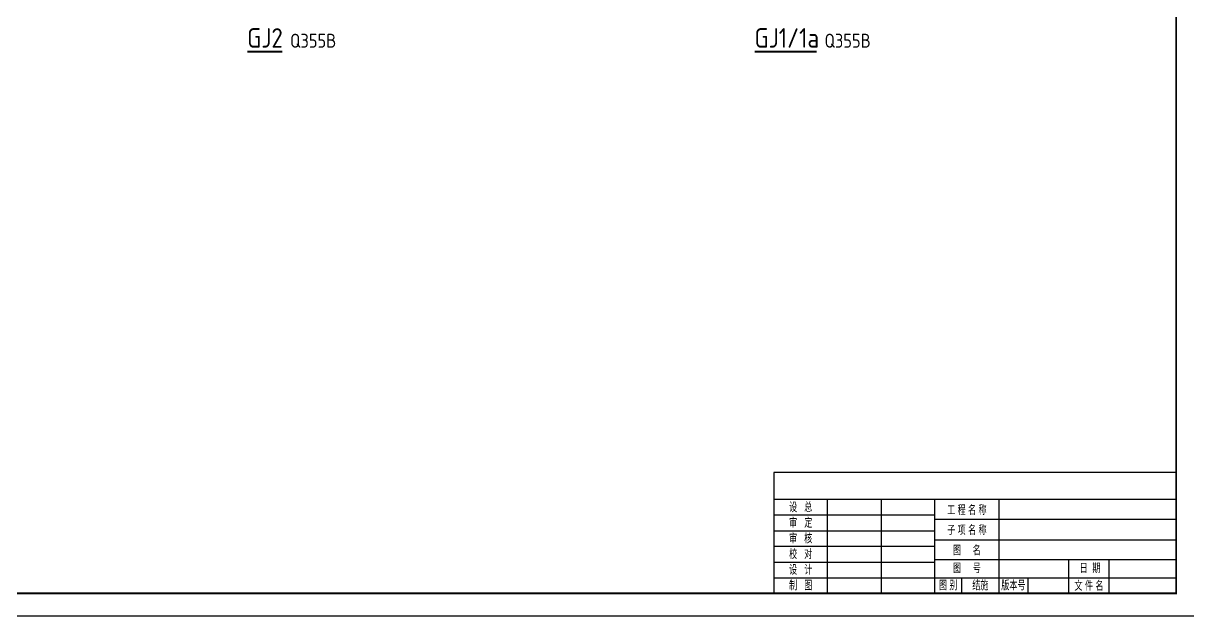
# Model space of a CAD drawing. Extents: x 1129386 to 1651949, y 463500 to 493200.
# Drawn here: x 1385544 to 1406389, y 469440 to 480042 of the extents above; entities that cross this region are included whole.
import ezdxf
from ezdxf.enums import TextEntityAlignment as Align

# ---------------------------------------------------------------- set-up
doc = ezdxf.new("R2010")
doc.units = 0
doc.header["$LTSCALE"] = 1000
doc.header["$MEASUREMENT"] = 0
for name, color, linetype in [('1', 7, 'Continuous'), ('8', 8, 'Continuous'), ('DIM_SYMB', 3, 'Continuous'), ('PUB_TEXT', 7, 'Continuous')]:
    doc.layers.add(name, color=color, linetype=linetype)
doc.styles.get("Standard").update_dxf_attribs({"font": 'gbenor.shx', "bigfont": 'gbcbig.shx'})
doc.styles.add('XKB', font='tjtxt.shx', dxfattribs={"width": 0.7, "bigfont": 'tssdchn.shx'})

msp = doc.modelspace()

# ---------------------------------------------------------------- linework, layer by layer
at = {"layer": '1', "ltscale": 0.5}
msp.add_lwpolyline([(1372940.7, 469440.1), (1406580.6, 469440.1), (1406580.6, 493200), (1372940.7, 493200)], close=True, dxfattribs=at)
at = {"layer": '1'}
for points in [[(1406180.6, 471520.1), (1398980.6, 471520.1)], [(1399940.6, 469840.1), (1399940.6, 471520.1)], [(1400900.6, 471520.1), (1400900.6, 469840.1)], [(1401860.6, 469840.1), (1401860.6, 471520.1)], [(1403009.6, 471520.1), (1403009.6, 469840.1)], [(1401860.6, 471240.1), (1398980.6, 471240.1)], [(1406180.6, 471160.1), (1401860.6, 471160.1)], [(1398980.6, 470960.1), (1401860.6, 470960.1)], [(1401860.6, 470680.1), (1398980.6, 470680.1)], [(1401860.6, 470800.1), (1406180.6, 470800.1)], [(1398980.6, 470400.1), (1401860.6, 470400.1)], [(1406180.6, 470440.1), (1401860.6, 470440.1)], [(1404260.6, 469840.1), (1404260.6, 470440.1)], [(1404980.6, 470120.1), (1404980.6, 470440.1)], [(1398980.6, 470120.1), (1406180.6, 470120.1)], [(1402343.1, 469840.1), (1402343.1, 470120.1)], [(1403526.6, 470120.1), (1403526.6, 469840.1)], [(1404980.6, 469840.1), (1404980.6, 470163.9)]]:
    msp.add_lwpolyline(points, dxfattribs=at)
at = {"layer": '8', "ltscale": 0.5, "const_width": 32}
msp.add_lwpolyline([(1373940.7, 469840.1), (1406180.6, 469840.1), (1406180.6, 492800), (1373940.7, 492800)], close=True, dxfattribs=at)
at = {"layer": '8'}
msp.add_lwpolyline([(1406180.6, 472000.1), (1398980.6, 472000.1), (1398980.6, 469840.1)], dxfattribs=at)
at = {"layer": 'DIM_SYMB', "const_width": 35}
for points in [[(1389551.9, 479534.9), (1390179.5, 479534.9)], [(1398634, 479534.9), (1399747.2, 479534.9)]]:
    msp.add_lwpolyline(points, dxfattribs=at)

# ---------------------------------------------------------------- texts
at = {"layer": '1', "style": 'XKB', "width": 0.7}
for s, p in [('设   总', (1399460.6, 471294.8)), ('工 程 名 称', (1402435.1, 471243.9)), ('审   定', (1399460.6, 471014.8)), ('审   核', (1399460.6, 470734.8)), ('子 项 名 称', (1402435.1, 470883.9)), ('图     名', (1402435.1, 470523.9)), ('校   对', (1399460.6, 470454.8)), ('设   计', (1399460.6, 470174.8)), ('图     号', (1402435.1, 470203.9)), ('日  期', (1404639.2, 470203.9)), ('制   图', (1399460.6, 469894.8)), ('图 别', (1402101.9, 469897.2)), ('结施', (1402676.4, 469897.2)), ('版本号', (1403268.1, 469896.2)), ('文 件 名', (1404620.6, 469887.4))]:
    msp.add_text(s, height=160, dxfattribs=at).set_placement(p, align=Align.CENTER)
at = {"layer": 'PUB_TEXT'}
for s, height, p in [('GJ2', 350, (1389551.9, 479605.5)), ('Q355B', 250, (1390319.5, 479605.5)), ('GJ1/1a', 350, (1398634, 479605.5)), ('Q355B', 250, (1399887.2, 479605.5))]:
    msp.add_text(s, height=height, dxfattribs=at).set_placement(p)

doc.saveas('drawing.dxf')
